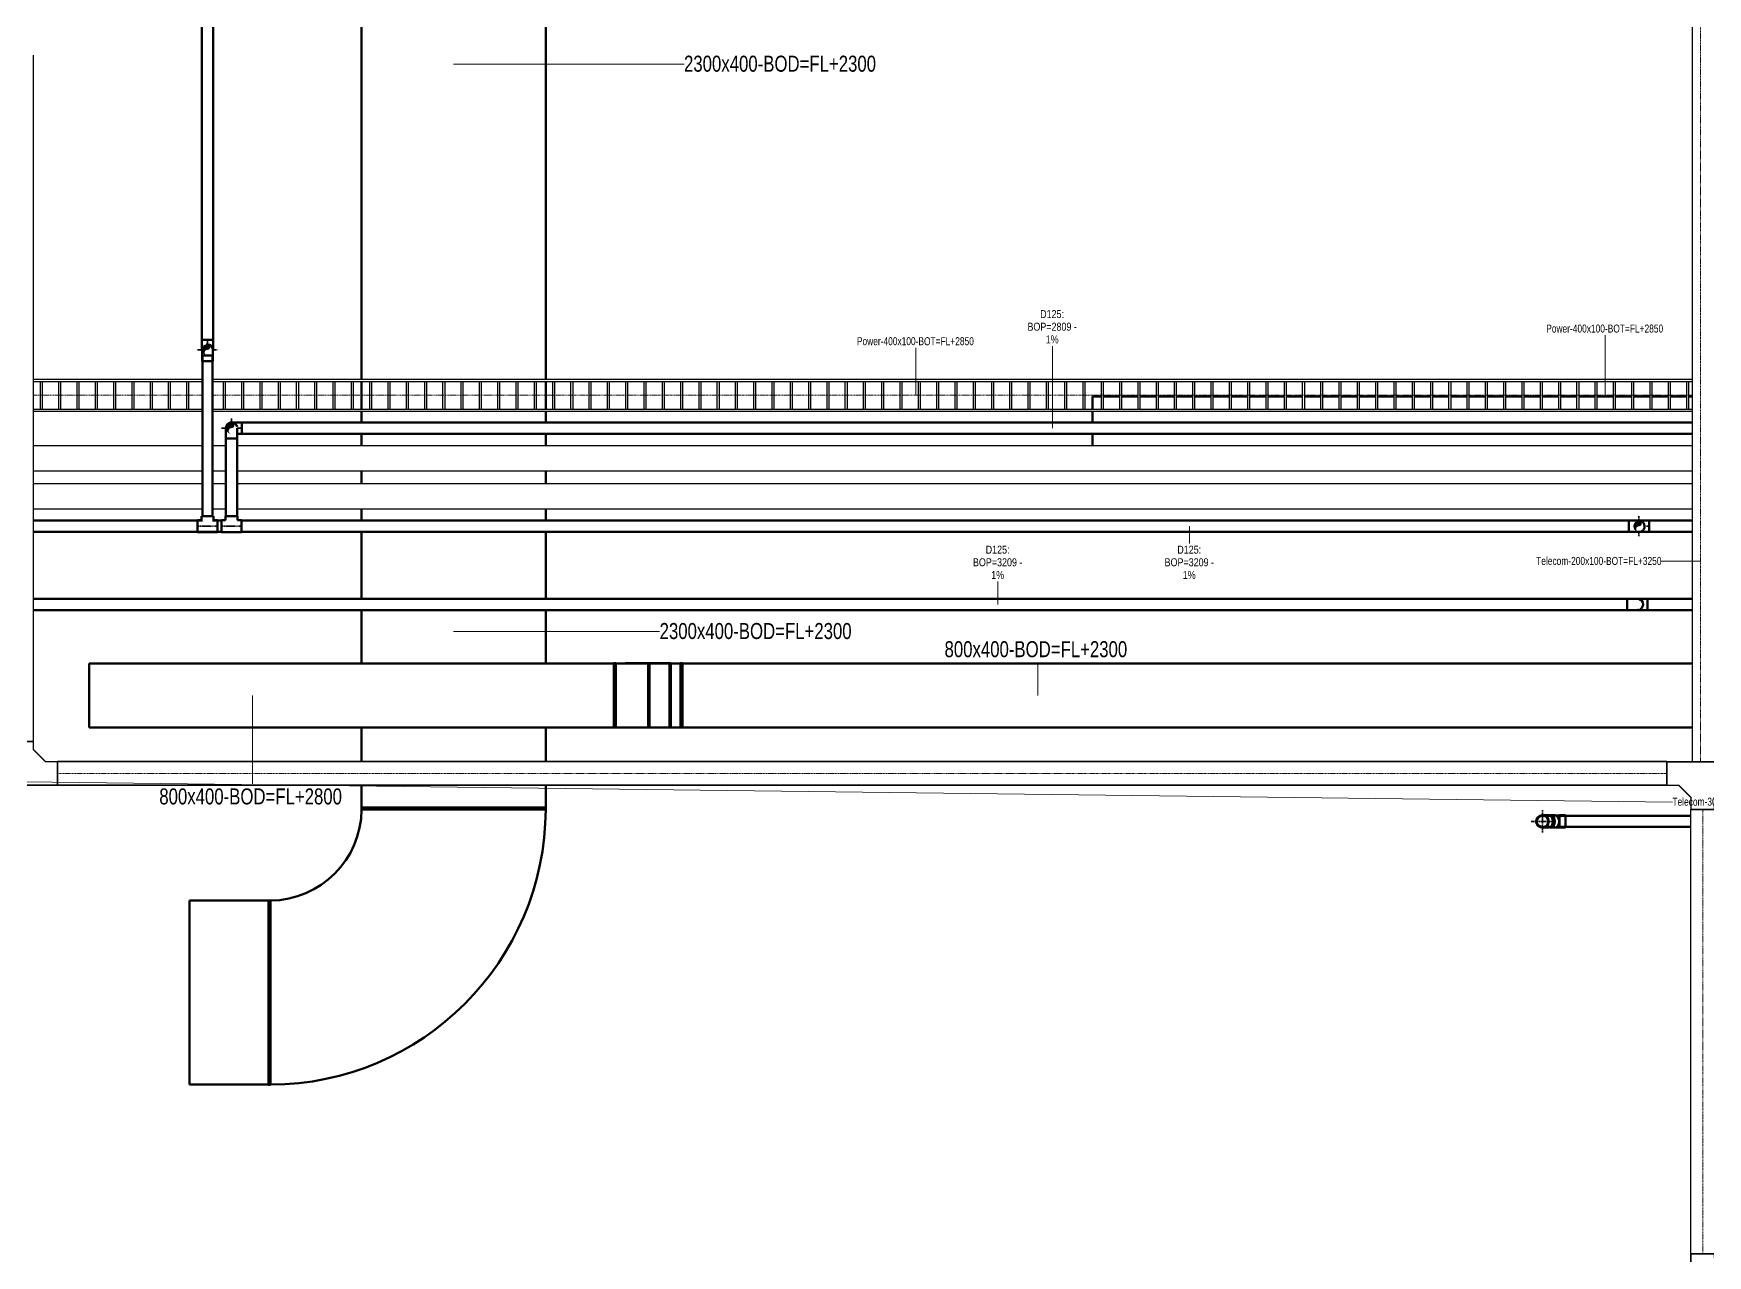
# Model space of a CAD drawing. Header units: millimetres. Extents: x -108050 to 96605, y 58136 to 140997.
# Drawn here: x -6161 to 14761, y 86689 to 101960 of the extents above; entities that cross this region are included whole.
import ezdxf

# ---------------------------------------------------------------- set-up
doc = ezdxf.new("R2010")
doc.units = ezdxf.units.MM
doc.linetypes.add('Center', pattern=[29.999999, 12, -6, 6, -6])
for name, color, linetype, lineweight in [('E-CABL-TRAY', 211, 'Continuous', 25), ('E-CABL-TRAY-CNTR', 211, 'Center', 18), ('E-CABL-TRAY-IDEN', 211, 'Continuous', 9), ('M-HVAC-DUCT', 70, 'Continuous', 50), ('M-HVAC-DUCT-IDEN', 70, 'Continuous', 9), ('P-PIPE', 3, 'Continuous', 50), ('P-PIPE-CNTR', 3, 'Center', 35), ('P-PIPE-IDEN', 2, 'Continuous', 9)]:
    doc.layers.add(name, color=color, linetype=linetype, lineweight=lineweight)
doc.styles.add('Arial', font='arial.ttf', dxfattribs={"width": 0.8, "height": 100})
doc.styles.add('Arial_1', font='arial.ttf', dxfattribs={"width": 0.75, "height": 200})
doc.styles.add('Arial_2', font='arial.ttf', dxfattribs={"width": 0.75, "height": 100})

# ---------------------------------------------------------------- blocks, each defined once
blk = doc.blocks.new('PG_Busway_ThanhThang - 1250A-2004915-HẦM')
at = {"layer": 'E-CABL-TRAY'}
for p, q in [((-6161, 96812), (-4049, 96812)), ((-3924, 96812), (-3757, 96812)), ((-3616, 96812), (14571, 96812)), ((-4049, 96489), (-6161, 96489)), ((-3757, 96489), (-3924, 96489)), ((14571, 96489), (-3615, 96489))]:
    blk.add_line(p, q, dxfattribs=at)
blk = doc.blocks.new('PG_Busway_ThanhThang - 1250A-2004328-HẦM')
at = {"layer": 'E-CABL-TRAY'}
for p, q in [((-6161, 96337), (-4049, 96337)), ((-3924, 96337), (-3757, 96337)), ((-3615, 96337), (14571, 96337)), ((-4049, 96014), (-6161, 96014)), ((-3756, 96014), (-3924, 96014)), ((14571, 96014), (-3615, 96014))]:
    blk.add_line(p, q, dxfattribs=at)
blk = doc.blocks.new('DSC_uPVC_Elbow_TienPhong - Standard-2073720-HẦM')
at = {"layer": 'P-PIPE'}
for p, q in [((12851, 92190), (12797, 92190)), ((12987, 92190), (12911, 92190)), ((12797, 92037), (12851, 92037)), ((12911, 92037), (12987, 92037))]:
    blk.add_line(p, q, dxfattribs=at)
at = {"layer": 'P-PIPE', "flags": 128}
for points in [[(12851, 92189), (12853, 92189), (12856, 92189), (12858, 92189), (12861, 92189), (12864, 92189), (12867, 92189), (12870, 92189), (12873, 92189), (12876, 92189), (12879, 92189), (12882, 92189), (12885, 92189), (12889, 92189), (12892, 92189), (12895, 92189), (12899, 92189), (12902, 92189), (12906, 92189), (12909, 92189), (12911, 92189)], [(12911, 92039), (12908, 92039), (12904, 92039), (12901, 92039), (12897, 92039), (12894, 92039), (12891, 92039), (12887, 92039), (12884, 92039), (12881, 92039), (12878, 92039), (12875, 92039), (12871, 92039), (12868, 92039), (12866, 92039), (12863, 92039), (12860, 92039), (12857, 92039), (12855, 92039), (12852, 92039), (12851, 92039)]]:
    blk.add_lwpolyline(points, dxfattribs=at)
at = {"layer": 'P-PIPE'}
for centre, major_axis, ratio, start_param, end_param in [((12797, 92114), (0, 76.7), 0.708871, 0, 0.196375), ((12797, 92114), (0, 76.7), 0.708871, 3.141593, 6.28318), ((12851, 92114), (0, 76.7), 0.708871, 3.141593, 6.28318), ((12911, 92114), (0, 76.7), 0.005, 6.283185, 6.451035), ((12911, 92114), (0, 76.7), 0.005, 3.141593, 6.283182), ((12911, 92114), (0, 75), 0.005, 6.086832, 6.283181), ((12987, 92114), (0, 76.7), 0.005, 3.141593, 6.283182), ((12797, 92114), (0, 76.7), 0.708871, 2.9274, 3.141587), ((12911, 92114), (0, 75), 0.005, 3.141588, 3.337938), ((12911, 92114), (0, 76.7), 0.005, 2.973746, 3.141588)]:
    blk.add_ellipse(centre, major_axis=major_axis, ratio=ratio, start_param=start_param, end_param=end_param, dxfattribs=at)
blk = doc.blocks.new('DSC_uPVC_Elbow_TienPhong - Standard-V150-HẦM')
at = {"layer": 'P-PIPE'}
for p, q in [((12775, 92191), (12721, 92191)), ((12721, 92037), (12775, 92037))]:
    blk.add_line(p, q, dxfattribs=at)
at = {"layer": 'P-PIPE', "flags": 128}
for points in [[(12697, 92189), (12697, 92189), (12697, 92189), (12698, 92189), (12698, 92189), (12699, 92189), (12700, 92189), (12701, 92189), (12702, 92189), (12703, 92189)], [(12710, 92189), (12711, 92189), (12713, 92189), (12716, 92189), (12718, 92189), (12720, 92189), (12721, 92189)], [(12703, 92039), (12701, 92039), (12700, 92039), (12699, 92039), (12699, 92039), (12698, 92039), (12697, 92039), (12697, 92039), (12697, 92039), (12697, 92039)], [(12721, 92039), (12719, 92039), (12717, 92039), (12715, 92039), (12713, 92039), (12711, 92039), (12709, 92039)]]:
    blk.add_lwpolyline(points, dxfattribs=at)
at = {"layer": 'P-PIPE'}
for radius, start, end in [(76.7, 90.0002, 270.0002), (70, 90.0002, 255.0002), (76.7, 135.0002, 150.0002), (76.7, 270.0002, 90.0002), (70, 75.0002, 90.0002), (76.7, 315.0002, 330.0002)]:
    blk.add_arc((12696, 92114), radius, start, end, dxfattribs=at)
for centre, major_axis, start_param, end_param in [((12721, 92114), (0, 76.7), 0, 0.177935), ((12721, 92114), (0, 76.7), 3.141593, 6.283175), ((12721, 92114), (0, 75), 4.712379, 6.283283), ((12721, 92114), (0, 75), 3.141474, 4.712379), ((12775, 92114), (0, 76.7), 3.141593, 6.283175), ((12721, 92114), (0, 76.7), 2.963679, 3.141582)]:
    blk.add_ellipse(centre, major_axis=major_axis, ratio=0.708871, start_param=start_param, end_param=end_param, dxfattribs=at)
blk = doc.blocks.new('E_Channel Horizontal Tee_std_ - Standard-V241-HẦM')
at = {"layer": 'E-CABL-TRAY'}
for p, q in [((-250, 150), (-100, 300)), ((-249, 147), (-97, 299)), ((-100, 400), (-97, 400)), ((-100, 300), (-100, 400)), ((-97, 400), (97, 400)), ((-97, 400), (-97, 299)), ((100, 400), (97, 400)), ((97, 400), (97, 299)), ((97, 299), (249, 147)), ((100, 300), (100, 400)), ((250, 150), (100, 300)), ((-400, 147), (-400, 150)), ((-400, 150), (-250, 150)), ((-400, 147), (-400, -147)), ((-400, 147), (-249, 147)), ((400, 147), (249, 147)), ((250, 150), (400, 150)), ((400, 150), (400, 147)), ((400, 147), (400, -147)), ((-400, -150), (-400, -147)), ((400, -147), (-400, -147)), ((400, -150), (-400, -150)), ((400, -147), (400, -150))]:
    blk.add_line(p, q, dxfattribs=at)
blk = doc.blocks.new('M_Elbow - Welded - Generic - Standard-V253-HẦM')
at = {"layer": 'P-PIPE'}
for p, q in [((13757, 94897), (13757, 94894)), ((13757, 94894), (13757, 94887)), ((13757, 94887), (13757, 94876)), ((13757, 94876), (13757, 94861)), ((13757, 94861), (13757, 94844)), ((13757, 94844), (13757, 94826)), ((13757, 94826), (13757, 94808)), ((13757, 94808), (13757, 94791)), ((13757, 94791), (13757, 94776)), ((13757, 94776), (13757, 94765)), ((13757, 94765), (13757, 94758)), ((13757, 94758), (13757, 94755))]:
    blk.add_line(p, q, dxfattribs=at)
at = {"layer": 'P-PIPE', "flags": 128}
for points in [[(13884, 94897), (13884, 94897), (13884, 94897), (13883, 94897), (13882, 94897), (13882, 94897), (13880, 94897), (13879, 94897), (13878, 94897), (13876, 94897), (13874, 94897), (13872, 94897), (13870, 94897), (13867, 94897), (13865, 94897), (13862, 94897), (13859, 94897), (13856, 94897), (13853, 94897), (13849, 94897), (13846, 94897), (13842, 94897), (13838, 94897), (13834, 94897), (13830, 94897), (13826, 94897), (13821, 94897), (13817, 94897), (13812, 94897), (13808, 94897), (13803, 94897), (13798, 94897), (13793, 94897), (13789, 94897), (13784, 94897), (13779, 94897), (13774, 94897), (13769, 94897), (13764, 94897), (13758, 94897), (13757, 94897)], [(13757, 94755), (13762, 94755), (13767, 94755), (13772, 94755), (13777, 94755), (13782, 94755), (13787, 94755), (13792, 94755), (13797, 94755), (13802, 94755), (13807, 94755), (13811, 94755), (13816, 94755), (13820, 94755), (13825, 94755), (13829, 94755), (13833, 94755), (13837, 94755), (13841, 94755), (13845, 94755), (13848, 94755), (13852, 94755), (13855, 94755), (13858, 94755), (13861, 94755), (13864, 94755), (13867, 94755), (13869, 94755), (13871, 94755), (13873, 94755), (13875, 94755), (13877, 94755), (13879, 94755), (13880, 94755), (13881, 94755), (13882, 94755), (13883, 94755), (13884, 94755), (13884, 94755), (13884, 94755), (13884, 94755)]]:
    blk.add_lwpolyline(points, dxfattribs=at)
at = {"layer": 'P-PIPE'}
for radius, start, end in [(70.7, 0, 75), (70.7, 300, 0), (70.6, 270, 285)]:
    blk.add_arc((13884, 94826), radius, start, end, dxfattribs=at)
blk = doc.blocks.new('M_Elbow - Welded - Generic - Standard-V254-HẦM')
at = {"layer": 'P-PIPE'}
for p, q in [((14011, 94894), (14011, 94897)), ((14011, 94887), (14011, 94894)), ((14011, 94876), (14011, 94887)), ((14011, 94861), (14011, 94876)), ((14011, 94844), (14011, 94861)), ((14011, 94826), (14011, 94844)), ((14011, 94808), (14011, 94826)), ((14011, 94791), (14011, 94808)), ((14011, 94776), (14011, 94791)), ((14011, 94765), (14011, 94776)), ((14011, 94758), (14011, 94765)), ((14011, 94755), (14011, 94758))]:
    blk.add_line(p, q, dxfattribs=at)
at = {"layer": 'P-PIPE', "flags": 128}
for points in [[(13878, 94896), (13880, 94897), (13883, 94897)], [(13884, 94897), (13884, 94897), (13885, 94897), (13886, 94897), (13887, 94897), (13888, 94897), (13889, 94897), (13891, 94897), (13892, 94897), (13894, 94897), (13896, 94897), (13898, 94897), (13901, 94897), (13903, 94897), (13906, 94897), (13909, 94897), (13912, 94897), (13916, 94897), (13919, 94897), (13923, 94897), (13926, 94897), (13930, 94897), (13934, 94897), (13938, 94897), (13942, 94897), (13947, 94897), (13951, 94897), (13956, 94897), (13960, 94897), (13965, 94897), (13970, 94897), (13975, 94897), (13980, 94897), (13984, 94897), (13989, 94897), (13994, 94897), (14000, 94897), (14005, 94897), (14010, 94897), (14011, 94897)], [(13881, 94755), (13878, 94756), (13877, 94756)], [(14011, 94755), (14006, 94755), (14001, 94755), (13996, 94755), (13991, 94755), (13986, 94755), (13981, 94755), (13976, 94755), (13971, 94755), (13966, 94755), (13962, 94755), (13957, 94755), (13952, 94755), (13948, 94755), (13944, 94755), (13939, 94755), (13935, 94755), (13931, 94755), (13927, 94755), (13924, 94755), (13920, 94755), (13916, 94755), (13913, 94755), (13910, 94755), (13907, 94755), (13904, 94755), (13902, 94755), (13899, 94755), (13897, 94755), (13895, 94755), (13893, 94755), (13891, 94755), (13889, 94755), (13888, 94755), (13887, 94755), (13886, 94755), (13885, 94755), (13885, 94755), (13884, 94755), (13884, 94755)]]:
    blk.add_lwpolyline(points, dxfattribs=at)
at = {"layer": 'P-PIPE'}
blk.add_arc((13884, 94826), 70.7, 270, 285, dxfattribs=at)
blk = doc.blocks.new('M_Elbow - Welded - Generic - Standard-V257-HẦM')
at = {"layer": 'P-PIPE'}
for p, q in [((13777, 95873), (13777, 95871)), ((13777, 95871), (13777, 95863)), ((13777, 95863), (13777, 95852)), ((13777, 95852), (13777, 95838)), ((13777, 95838), (13777, 95821)), ((13777, 95821), (13777, 95802)), ((13777, 95802), (13777, 95784)), ((13777, 95784), (13777, 95767)), ((13777, 95767), (13777, 95752)), ((13777, 95752), (13777, 95741)), ((13777, 95741), (13777, 95734)), ((13777, 95734), (13777, 95732))]:
    blk.add_line(p, q, dxfattribs=at)
at = {"layer": 'P-PIPE', "flags": 128}
for points in [[(13904, 95873), (13903, 95873), (13903, 95873), (13902, 95873), (13901, 95873), (13899, 95873), (13898, 95873), (13896, 95873), (13894, 95873), (13892, 95873), (13890, 95873), (13888, 95873), (13885, 95873), (13882, 95873), (13879, 95873), (13876, 95873), (13873, 95873), (13869, 95873), (13866, 95873), (13862, 95873), (13858, 95873), (13854, 95873), (13850, 95873), (13846, 95873), (13842, 95873), (13837, 95873), (13833, 95873), (13828, 95873), (13823, 95873), (13819, 95873), (13814, 95873), (13809, 95873), (13804, 95873), (13799, 95873), (13794, 95873), (13789, 95873), (13784, 95873), (13779, 95873), (13777, 95873)], [(13777, 95732), (13782, 95732), (13788, 95732), (13793, 95732), (13798, 95732), (13803, 95732), (13808, 95732), (13812, 95732), (13817, 95732), (13822, 95732), (13827, 95732), (13831, 95732), (13836, 95732), (13840, 95732), (13845, 95732), (13849, 95732), (13853, 95732), (13857, 95732), (13861, 95732), (13865, 95732), (13868, 95732), (13872, 95732), (13875, 95732), (13878, 95732), (13881, 95732), (13884, 95732), (13887, 95732), (13889, 95732), (13892, 95732), (13894, 95732), (13896, 95732), (13897, 95732), (13899, 95732), (13900, 95732), (13902, 95732), (13903, 95732), (13903, 95732), (13904, 95732), (13904, 95732), (13904, 95732), (13904, 95732)]]:
    blk.add_lwpolyline(points, dxfattribs=at)
at = {"layer": 'P-PIPE'}
for radius, start, end in [(70.6, 0, 75), (70.7, 270, 285), (70.7, 300.5019, 0)]:
    blk.add_arc((13904, 95802), radius, start, end, dxfattribs=at)
blk = doc.blocks.new('M_Elbow - Welded - Generic - Standard-V258-HẦM')
at = {"layer": 'P-PIPE'}
for p, q in [((14031, 95871), (14031, 95873)), ((14031, 95863), (14031, 95871)), ((14031, 95852), (14031, 95863)), ((14031, 95838), (14031, 95852)), ((14031, 95821), (14031, 95838)), ((14031, 95802), (14031, 95821)), ((14031, 95784), (14031, 95802)), ((14031, 95767), (14031, 95784)), ((14031, 95752), (14031, 95767)), ((14031, 95741), (14031, 95752)), ((14031, 95734), (14031, 95741)), ((14031, 95732), (14031, 95734))]:
    blk.add_line(p, q, dxfattribs=at)
at = {"layer": 'P-PIPE', "flags": 128}
for points in [[(13898, 95873), (13901, 95873), (13904, 95873)], [(13905, 95873), (13906, 95873), (13907, 95873), (13908, 95873), (13909, 95873), (13911, 95873), (13913, 95873), (13914, 95873), (13916, 95873), (13919, 95873), (13921, 95873), (13924, 95873), (13927, 95873), (13930, 95873), (13933, 95873), (13936, 95873), (13939, 95873), (13943, 95873), (13947, 95873), (13950, 95873), (13954, 95873), (13959, 95873), (13963, 95873), (13967, 95873), (13972, 95873), (13976, 95873), (13981, 95873), (13985, 95873), (13990, 95873), (13995, 95873), (14000, 95873), (14005, 95873), (14010, 95873), (14015, 95873), (14020, 95873), (14025, 95873), (14030, 95873), (14031, 95873)], [(13902, 95732), (13899, 95732), (13897, 95732)], [(14031, 95732), (14026, 95732), (14021, 95732), (14016, 95732), (14011, 95732), (14006, 95732), (14001, 95732), (13996, 95732), (13991, 95732), (13987, 95732), (13982, 95732), (13977, 95732), (13973, 95732), (13968, 95732), (13964, 95732), (13960, 95732), (13956, 95732), (13952, 95732), (13948, 95732), (13944, 95732), (13940, 95732), (13937, 95732), (13933, 95732), (13930, 95732), (13927, 95732), (13925, 95732), (13922, 95732), (13919, 95732), (13917, 95732), (13915, 95732), (13913, 95732), (13911, 95732), (13910, 95732), (13908, 95732), (13907, 95732), (13906, 95732), (13905, 95732), (13905, 95732), (13905, 95732), (13904, 95732)]]:
    blk.add_lwpolyline(points, dxfattribs=at)
blk = doc.blocks.new('01_REC Elbow_C Flanged_ - 1 W-2122769-HẦM')
at = {"layer": 'M-HVAC-DUCT'}
for p, q in [((-21035, 93285), (-21035, 94089)), ((-21035, 94089), (-21010, 94089)), ((-21010, 94089), (-21010, 93285)), ((-20890, 94087), (-21010, 94087)), ((-20891, 93285), (-20891, 94089)), ((-20891, 94089), (-20873, 94089)), ((-20625, 94089), (-20873, 94089)), ((-20873, 94089), (-20873, 93285)), ((-21035, 93285), (-21010, 93285)), ((-21010, 93287), (-20890, 93287)), ((-20873, 93285), (-20891, 93285)), ((-20873, 93285), (-20625, 93285))]:
    blk.add_line(p, q, dxfattribs=at)
blk = doc.blocks.new('01_REC Elbow_C Flanged_ - 1 W-V269-HẦM')
at = {"layer": 'M-HVAC-DUCT'}
for p, q in [((1092, 93286), (1092, 94090)), ((1117, 94090), (1092, 94090)), ((1117, 94090), (1117, 93286)), ((1519, 94088), (1117, 94088)), ((1521, 94090), (1235, 94090)), ((1235, 94090), (1235, 94088)), ((1521, 93286), (1521, 94090)), ((1539, 94090), (1521, 94090)), ((1539, 94090), (1539, 93286)), ((1117, 93286), (1092, 93286)), ((1519, 93288), (1117, 93288)), ((1235, 93288), (1235, 93286)), ((1235, 93286), (1521, 93286)), ((1521, 93286), (1539, 93286))]:
    blk.add_line(p, q, dxfattribs=at)
blk = doc.blocks.new('M_Elbow - Welded - Generic - Standard-V271-HẦM')
at = {"layer": 'P-PIPE'}
for p, q in [((-3559, 97097), (-3559, 97099)), ((-3559, 97090), (-3559, 97097)), ((-3559, 97078), (-3559, 97090)), ((-3559, 97064), (-3559, 97078)), ((-3559, 97047), (-3559, 97064)), ((-3559, 97028), (-3559, 97047)), ((-3559, 97010), (-3559, 97028)), ((-3559, 96993), (-3559, 97010)), ((-3559, 96978), (-3559, 96993)), ((-3559, 96967), (-3559, 96978)), ((-3559, 96960), (-3559, 96967)), ((-3559, 96958), (-3559, 96960))]:
    blk.add_line(p, q, dxfattribs=at)
at = {"layer": 'P-PIPE', "flags": 128}
for points in [[(-3757, 97028), (-3757, 97031), (-3756, 97034), (-3756, 97037), (-3756, 97040), (-3755, 97042), (-3755, 97045), (-3754, 97048), (-3753, 97051), (-3752, 97053), (-3751, 97056), (-3750, 97058), (-3749, 97061), (-3747, 97063), (-3746, 97066), (-3744, 97068), (-3743, 97071), (-3741, 97073), (-3739, 97075), (-3737, 97077), (-3735, 97079), (-3733, 97081), (-3731, 97083), (-3729, 97085), (-3727, 97086), (-3724, 97088), (-3722, 97089), (-3719, 97091), (-3717, 97092), (-3714, 97093), (-3712, 97094), (-3709, 97095), (-3706, 97096), (-3704, 97097), (-3701, 97097), (-3698, 97098), (-3695, 97098), (-3692, 97099), (-3690, 97099), (-3687, 97099)], [(-3685, 97099), (-3684, 97099), (-3683, 97099), (-3682, 97099), (-3681, 97099), (-3680, 97099), (-3678, 97099), (-3676, 97099), (-3674, 97099), (-3672, 97099), (-3669, 97099), (-3667, 97099), (-3664, 97099), (-3661, 97099), (-3658, 97099), (-3654, 97099), (-3651, 97099), (-3647, 97099), (-3644, 97099), (-3640, 97099), (-3636, 97099), (-3632, 97099), (-3628, 97099), (-3623, 97099), (-3619, 97099), (-3614, 97099), (-3610, 97099), (-3605, 97099), (-3600, 97099), (-3595, 97099), (-3591, 97099), (-3586, 97099), (-3581, 97099), (-3576, 97099), (-3571, 97099), (-3565, 97099), (-3560, 97099), (-3559, 97099)], [(-3559, 96958), (-3564, 96958), (-3569, 96958), (-3574, 96958), (-3579, 96958), (-3584, 96958), (-3589, 96958), (-3594, 96958), (-3599, 96958), (-3604, 96958), (-3608, 96958), (-3613, 96958), (-3615, 96958)]]:
    blk.add_lwpolyline(points, dxfattribs=at)
blk = doc.blocks.new('M_Elbow - Welded - Generic - Standard-V272-HẦM')
at = {"layer": 'P-PIPE'}
for p, q in [((-3757, 96901), (-3754, 96901)), ((-3754, 96901), (-3747, 96901)), ((-3747, 96901), (-3736, 96901)), ((-3736, 96901), (-3721, 96901)), ((-3721, 96901), (-3704, 96901)), ((-3704, 96901), (-3686, 96901)), ((-3686, 96901), (-3668, 96901)), ((-3668, 96901), (-3651, 96901)), ((-3651, 96901), (-3636, 96901)), ((-3636, 96901), (-3625, 96901)), ((-3625, 96901), (-3618, 96901)), ((-3618, 96901), (-3615, 96901))]:
    blk.add_line(p, q, dxfattribs=at)
at = {"layer": 'P-PIPE', "flags": 128}
for points in [[(-3757, 97028), (-3757, 97027), (-3757, 97027), (-3757, 97026), (-3757, 97025), (-3757, 97023), (-3757, 97022), (-3757, 97020), (-3757, 97018), (-3757, 97016), (-3757, 97014), (-3757, 97012), (-3757, 97009), (-3757, 97006), (-3757, 97003), (-3757, 97000), (-3757, 96997), (-3757, 96993), (-3757, 96990), (-3757, 96986), (-3757, 96982), (-3757, 96978), (-3757, 96974), (-3757, 96970), (-3757, 96966), (-3757, 96961), (-3757, 96957), (-3757, 96952), (-3757, 96947), (-3757, 96943), (-3757, 96938), (-3757, 96933), (-3757, 96928), (-3757, 96923), (-3757, 96918), (-3757, 96913), (-3757, 96908), (-3757, 96903), (-3757, 96901)], [(-3615, 96901), (-3615, 96906), (-3615, 96911), (-3615, 96917), (-3615, 96922), (-3615, 96927), (-3615, 96932), (-3615, 96936), (-3615, 96941), (-3615, 96946), (-3615, 96951), (-3615, 96955), (-3615, 96960), (-3615, 96964), (-3615, 96969), (-3615, 96973), (-3615, 96977), (-3615, 96981), (-3615, 96985), (-3615, 96989), (-3615, 96992), (-3615, 96996), (-3615, 96999), (-3615, 97002), (-3615, 97005), (-3615, 97008), (-3615, 97011), (-3615, 97013), (-3615, 97016), (-3615, 97018), (-3615, 97020), (-3615, 97021), (-3615, 97023), (-3615, 97024), (-3615, 97026), (-3615, 97026), (-3615, 97027), (-3615, 97028), (-3615, 97028), (-3615, 97028), (-3615, 97028)]]:
    blk.add_lwpolyline(points, dxfattribs=at)
at = {"layer": 'P-PIPE'}
blk.add_arc((-3686, 97028), 70.6, 15, 82.5, dxfattribs=at)
blk = doc.blocks.new('DSC_uPVC_Elbow_TienPhong - Standard-2125380-HẦM')
at = {"layer": 'P-PIPE'}
for p, q in [((-4055, 97936), (-4055, 97867)), ((-4055, 97936), (-3918, 97936)), ((-3918, 97867), (-3918, 97936)), ((-4055, 97867), (-3918, 97867))]:
    blk.add_line(p, q, dxfattribs=at)
at = {"layer": 'P-PIPE', "flags": 128}
for points in [[(-4053, 97985), (-4053, 97983), (-4053, 97981), (-4053, 97979), (-4053, 97976), (-4053, 97974), (-4053, 97972), (-4053, 97969), (-4053, 97967), (-4053, 97964), (-4053, 97961), (-4053, 97959), (-4053, 97956), (-4053, 97953), (-4053, 97951), (-4053, 97948), (-4053, 97945), (-4053, 97942), (-4053, 97939), (-4053, 97937), (-4053, 97936)], [(-3919, 97936), (-3919, 97939), (-3919, 97941), (-3919, 97944), (-3919, 97947), (-3919, 97950), (-3919, 97953), (-3919, 97955), (-3919, 97958), (-3919, 97961), (-3919, 97963), (-3919, 97966), (-3919, 97969), (-3919, 97971), (-3919, 97973), (-3919, 97976), (-3919, 97978), (-3919, 97980), (-3919, 97983), (-3919, 97985), (-3919, 97987), (-3919, 97989), (-3919, 97990), (-3919, 97992), (-3919, 97994), (-3919, 97996), (-3919, 97997), (-3919, 97998), (-3919, 98000), (-3919, 98001), (-3919, 98002), (-3919, 98003), (-3919, 98004), (-3919, 98005), (-3919, 98005), (-3919, 98006), (-3919, 98006), (-3919, 98006), (-3919, 98007), (-3919, 98007), (-3919, 98007)]]:
    blk.add_lwpolyline(points, dxfattribs=at)
at = {"layer": 'P-PIPE'}
for radius, start, end in [(68.5, 0, 75), (67, 356.9256, 71.3941), (68.5, 348.0933, 0)]:
    blk.add_arc((-3986, 98007), radius, start, end, dxfattribs=at)
blk = doc.blocks.new('M_Elbow - Welded - Generic - Standard-V275-HẦM')
at = {"layer": 'P-PIPE'}
for p, q in [((-4054, 98134), (-4057, 98134)), ((-4047, 98134), (-4054, 98134)), ((-4036, 98134), (-4047, 98134)), ((-4022, 98134), (-4036, 98134)), ((-4005, 98134), (-4022, 98134)), ((-3986, 98134), (-4005, 98134)), ((-3968, 98134), (-3986, 98134)), ((-3951, 98134), (-3968, 98134)), ((-3936, 98134), (-3951, 98134)), ((-3925, 98134), (-3936, 98134)), ((-3918, 98134), (-3925, 98134)), ((-3916, 98134), (-3918, 98134))]:
    blk.add_line(p, q, dxfattribs=at)
at = {"layer": 'P-PIPE', "flags": 128}
for points in [[(-4057, 98007), (-4057, 98008), (-4057, 98008), (-4057, 98009), (-4057, 98010), (-4057, 98012), (-4057, 98013), (-4057, 98015), (-4057, 98017), (-4057, 98019), (-4057, 98021), (-4057, 98024), (-4057, 98026), (-4057, 98029), (-4057, 98032), (-4057, 98035), (-4057, 98038), (-4057, 98042), (-4057, 98045), (-4057, 98049), (-4057, 98053), (-4057, 98057), (-4057, 98061), (-4057, 98065), (-4057, 98069), (-4057, 98074), (-4057, 98078), (-4057, 98083), (-4057, 98088), (-4057, 98093), (-4057, 98097), (-4057, 98102), (-4057, 98107), (-4057, 98112), (-4057, 98117), (-4057, 98122), (-4057, 98127), (-4057, 98132), (-4057, 98134)], [(-3916, 98134), (-3916, 98129), (-3916, 98124), (-3916, 98119), (-3916, 98114), (-3916, 98109), (-3916, 98104), (-3916, 98099), (-3916, 98094), (-3916, 98089), (-3916, 98084), (-3916, 98080), (-3916, 98075), (-3916, 98071), (-3916, 98066), (-3916, 98062), (-3916, 98058), (-3916, 98054), (-3916, 98050), (-3916, 98046), (-3916, 98043), (-3916, 98039), (-3916, 98036), (-3916, 98033), (-3916, 98030), (-3916, 98027), (-3916, 98024), (-3916, 98022), (-3916, 98019), (-3916, 98017), (-3916, 98015), (-3916, 98014), (-3916, 98012), (-3916, 98011), (-3916, 98010), (-3916, 98009), (-3916, 98008), (-3916, 98007)], [(-4053, 97984), (-4054, 97987), (-4055, 97989), (-4055, 97992), (-4056, 97995), (-4056, 97998), (-4057, 98000), (-4057, 98003), (-4057, 98006)], [(-3916, 98007), (-3916, 98004), (-3916, 98001), (-3916, 97998), (-3916, 97996), (-3917, 97993), (-3918, 97990), (-3918, 97987), (-3919, 97985)]]:
    blk.add_lwpolyline(points, dxfattribs=at)
blk = doc.blocks.new('E_Channel Horizontal Tee_std_ - Standard-V239-HẦM')
at = {"layer": 'E-CABL-TRAY'}
for p, q in [((-150, 450), (-147, 450)), ((-150, 300), (-150, 450)), ((-147, 450), (147, 450)), ((-147, 450), (-147, 299)), ((150, 450), (147, 450)), ((147, 450), (147, 299)), ((150, 300), (150, 450)), ((-300, 150), (-150, 300)), ((-299, 147), (-147, 299)), ((147, 299), (299, 147)), ((300, 150), (150, 300)), ((-450, 147), (-450, 150)), ((-450, 150), (-300, 150)), ((-450, 147), (-450, -147)), ((-450, 147), (-299, 147)), ((450, 147), (299, 147)), ((300, 150), (450, 150)), ((450, 150), (450, 147)), ((450, 147), (450, -147)), ((-450, -150), (-450, -147)), ((450, -147), (-450, -147)), ((450, -150), (-450, -150)), ((450, -147), (450, -150))]:
    blk.add_line(p, q, dxfattribs=at)
blk = doc.blocks.new('E_Channel Vertical Outside Bend_std_ - Standard-V284-HẦM')
at = {"layer": 'E-CABL-TRAY'}
for p, q in [((14552, 86708), (14554, 86708)), ((14552, 86658), (14552, 86708)), ((14552, 86658), (14552, 86408)), ((14554, 86708), (14849, 86708)), ((14554, 86708), (14554, 86658)), ((14554, 86408), (14554, 86658)), ((14849, 86708), (14852, 86708)), ((14849, 86658), (14849, 86708)), ((14849, 86658), (14849, 86408)), ((14852, 86708), (14852, 86658)), ((14852, 86408), (14852, 86658)), ((14554, 86505), (14849, 86505)), ((14552, 86408), (14554, 86408)), ((14849, 86408), (14852, 86408))]:
    blk.add_line(p, q, dxfattribs=at)
blk = doc.blocks.new('01_REC Elbow_C Flanged_ - 1 W-2136059-HẦM')
at = {"layer": 'M-HVAC-DUCT'}
for p, q in [((-1152, 2312.5), (1152, 2312.5)), ((-1152, 2312.5), (-1152, 2287.5)), ((1152, 2287.5), (1152, 2312.5)), ((1152, 2287.5), (-1152, 2287.5)), ((-2312.5, -1152), (-2312.5, 1152)), ((-2312.5, 1152), (-2287.5, 1152)), ((-2287.5, 1152), (-2287.5, -1152)), ((-2287.5, -1152), (-2312.5, -1152))]:
    blk.add_line(p, q, dxfattribs=at)
for radius, start, end in [(1150, 270.62392, 359.37608), (3450, 270.20772, 359.79228)]:
    blk.add_arc((-2300, 2300), radius, start, end, dxfattribs=at)

msp = doc.modelspace()

# ---------------------------------------------------------------- hatches: boundary and pattern name
at = {"layer": 'P-PIPE'}
for points in [[(-3995, 97937), (-4005, 97941), (-4011, 97946), (-4018, 97957), (-4020, 97962), (-4022, 97971), (-4020, 97981), (-4017, 97989), (-4011, 97996), (-4004, 98002), (-3995, 98006), (-3977, 98008), (-3969, 98011), (-3961, 98017), (-3956, 98024), (-3952, 98033), (-3951, 98046), (-3952, 98051), (-3956, 98060), (-3961, 98067), (-3969, 98073), (-3977, 98076), (-3986, 98077), (-4005, 98075), (-4022, 98068), (-4036, 98057), (-4047, 98042), (-4054, 98025), (-4057, 98007), (-4053, 97986), (-4047, 97971), (-4036, 97957), (-4022, 97946), (-4004, 97938)], [(-3695, 96959), (-3704, 96963), (-3711, 96968), (-3718, 96978), (-3720, 96984), (-3721, 96993), (-3720, 97002), (-3715, 97013), (-3711, 97018), (-3704, 97024), (-3695, 97027), (-3677, 97030), (-3668, 97033), (-3661, 97039), (-3655, 97046), (-3652, 97055), (-3651, 97064), (-3652, 97073), (-3655, 97081), (-3661, 97089), (-3668, 97094), (-3677, 97098), (-3686, 97099), (-3704, 97097), (-3721, 97090), (-3736, 97078), (-3747, 97064), (-3754, 97047), (-3757, 97028), (-3754, 97010), (-3747, 96993), (-3736, 96978), (-3721, 96967), (-3704, 96960)], [(13895, 95733), (13886, 95737), (13879, 95742), (13873, 95752), (13870, 95758), (13869, 95767), (13870, 95776), (13874, 95785), (13879, 95792), (13887, 95798), (13895, 95801), (13914, 95803), (13922, 95807), (13929, 95813), (13935, 95820), (13939, 95830), (13940, 95838), (13938, 95847), (13935, 95855), (13929, 95863), (13922, 95868), (13914, 95872), (13904, 95873), (13886, 95871), (13869, 95863), (13854, 95852), (13843, 95838), (13836, 95821), (13834, 95802), (13836, 95784), (13843, 95767), (13854, 95752), (13869, 95741), (13887, 95734)]]:
    msp.add_hatch(color=256, dxfattribs=at).paths.add_polyline_path(points)

# ---------------------------------------------------------------- linework, layer by layer
at = {"layer": 'E-CABL-TRAY'}
for p, q in [((14571, 92863), (14571, 113688)), ((14573, 92863), (14573, 113688)), ((-6161, 93113), (-6161, 101691)), ((-6161, 97639), (-4049, 97639)), ((-6161, 97613), (-4049, 97613)), ((-6073, 97264), (-6073, 97613)), ((-6048, 97264), (-6048, 97613)), ((-5844, 97264), (-5844, 97613)), ((-5819, 97264), (-5819, 97613)), ((-5616, 97264), (-5616, 97613)), ((-5590, 97264), (-5590, 97613)), ((-5387, 97264), (-5387, 97613)), ((-5362, 97264), (-5362, 97613)), ((-5159, 97264), (-5159, 97613)), ((-5133, 97264), (-5133, 97613)), ((-4930, 97264), (-4930, 97613)), ((-4905, 97264), (-4905, 97613)), ((-4701, 97264), (-4701, 97613)), ((-4676, 97264), (-4676, 97613)), ((-4473, 97264), (-4473, 97613)), ((-4447, 97264), (-4447, 97613)), ((-4244, 97264), (-4244, 97613)), ((-4219, 97264), (-4219, 97613)), ((-3924, 97639), (14571, 97639)), ((-3924, 97613), (14571, 97613)), ((-3787, 97264), (-3787, 97613)), ((-3762, 97264), (-3762, 97613)), ((-3558, 97264), (-3558, 97613)), ((-3533, 97264), (-3533, 97613)), ((-3330, 97264), (-3330, 97613)), ((-3304, 97264), (-3304, 97613)), ((-3101, 97264), (-3101, 97613)), ((-3076, 97264), (-3076, 97613)), ((-2873, 97264), (-2873, 97613)), ((-2847, 97264), (-2847, 97613)), ((-2644, 97264), (-2644, 97613)), ((-2619, 97264), (-2619, 97613)), ((-2415, 97264), (-2415, 97613)), ((-2390, 97264), (-2390, 97613)), ((-2187, 97264), (-2187, 97613)), ((-2161, 97264), (-2161, 97613)), ((-1958, 97264), (-1958, 97613)), ((-1933, 97264), (-1933, 97613)), ((-1730, 97264), (-1730, 97613)), ((-1704, 97264), (-1704, 97613)), ((-1501, 97264), (-1501, 97613)), ((-1476, 97264), (-1476, 97613)), ((-1272, 97264), (-1272, 97613)), ((-1247, 97264), (-1247, 97613)), ((-1044, 97264), (-1044, 97613)), ((-1018, 97264), (-1018, 97613)), ((-815, 97264), (-815, 97613)), ((-790, 97264), (-790, 97613)), ((-587, 97264), (-587, 97613)), ((-561, 97264), (-561, 97613)), ((-358, 97264), (-358, 97613)), ((-333, 97264), (-333, 97613)), ((-129, 97264), (-129, 97613)), ((-104, 97264), (-104, 97613)), ((99, 97264), (99, 97613)), ((125, 97264), (125, 97613)), ((328, 97264), (328, 97613)), ((353, 97264), (353, 97613)), ((556, 97264), (556, 97613)), ((582, 97264), (582, 97613)), ((785, 97264), (785, 97613)), ((810, 97264), (810, 97613)), ((1014, 97264), (1014, 97613)), ((1039, 97264), (1039, 97613)), ((1242, 97264), (1242, 97613)), ((1268, 97264), (1268, 97613)), ((1471, 97264), (1471, 97613)), ((1496, 97264), (1496, 97613)), ((1699, 97264), (1699, 97613)), ((1725, 97264), (1725, 97613)), ((1928, 97264), (1928, 97613)), ((1953, 97264), (1953, 97613)), ((2157, 97264), (2157, 97613)), ((2182, 97264), (2182, 97613)), ((2385, 97264), (2385, 97613)), ((2411, 97264), (2411, 97613)), ((2614, 97264), (2614, 97613)), ((2639, 97264), (2639, 97613)), ((2842, 97264), (2842, 97613)), ((2868, 97264), (2868, 97613)), ((3071, 97264), (3071, 97613)), ((3096, 97264), (3096, 97613)), ((3300, 97264), (3300, 97613)), ((3325, 97264), (3325, 97613)), ((3528, 97264), (3528, 97613)), ((3554, 97264), (3554, 97613)), ((3757, 97264), (3757, 97613)), ((3782, 97264), (3782, 97613)), ((3985, 97264), (3985, 97613)), ((4011, 97264), (4011, 97613)), ((4214, 97264), (4214, 97613)), ((4239, 97264), (4239, 97613)), ((4443, 97264), (4443, 97613)), ((4468, 97264), (4468, 97613)), ((4671, 97264), (4671, 97613)), ((4697, 97264), (4697, 97613)), ((4900, 97264), (4900, 97613)), ((4925, 97264), (4925, 97613)), ((5128, 97264), (5128, 97613)), ((5154, 97264), (5154, 97613)), ((5357, 97264), (5357, 97613)), ((5382, 97264), (5382, 97613)), ((5586, 97264), (5586, 97613)), ((5611, 97264), (5611, 97613)), ((5814, 97264), (5814, 97613)), ((5840, 97264), (5840, 97613)), ((6043, 97264), (6043, 97613)), ((6068, 97264), (6068, 97613)), ((6271, 97264), (6271, 97613)), ((6297, 97264), (6297, 97613)), ((6500, 97264), (6500, 97613)), ((6525, 97264), (6525, 97613)), ((6729, 97264), (6729, 97613)), ((6754, 97264), (6754, 97613)), ((6957, 97264), (6957, 97613)), ((6983, 97264), (6983, 97613)), ((7186, 97264), (7186, 97613)), ((7211, 97264), (7211, 97613)), ((7414, 97264), (7414, 97613)), ((7440, 97264), (7440, 97613)), ((7643, 97264), (7643, 97613)), ((7668, 97264), (7668, 97613)), ((7872, 97264), (7872, 97613)), ((7897, 97264), (7897, 97613)), ((8100, 97264), (8100, 97613)), ((8126, 97264), (8126, 97613)), ((8329, 97264), (8329, 97613)), ((8354, 97264), (8354, 97613)), ((8557, 97264), (8557, 97613)), ((8583, 97264), (8583, 97613)), ((8786, 97264), (8786, 97613)), ((8811, 97264), (8811, 97613)), ((9015, 97264), (9015, 97613)), ((9040, 97264), (9040, 97613)), ((9243, 97264), (9243, 97613)), ((9269, 97264), (9269, 97613)), ((9472, 97264), (9472, 97613)), ((9497, 97264), (9497, 97613)), ((9700, 97264), (9700, 97613)), ((9726, 97264), (9726, 97613)), ((9929, 97264), (9929, 97613)), ((9954, 97264), (9954, 97613)), ((10158, 97264), (10158, 97613)), ((10183, 97264), (10183, 97613)), ((10386, 97264), (10386, 97613)), ((10412, 97264), (10412, 97613)), ((10615, 97264), (10615, 97613)), ((10640, 97264), (10640, 97613)), ((10843, 97264), (10843, 97613)), ((10869, 97264), (10869, 97613)), ((11072, 97264), (11072, 97613)), ((11097, 97264), (11097, 97613)), ((11301, 97264), (11301, 97613)), ((11326, 97264), (11326, 97613)), ((11529, 97264), (11529, 97613)), ((11555, 97264), (11555, 97613)), ((11758, 97264), (11758, 97613)), ((11783, 97264), (11783, 97613)), ((11986, 97264), (11986, 97613)), ((12012, 97264), (12012, 97613)), ((12215, 97264), (12215, 97613)), ((12240, 97264), (12240, 97613)), ((12444, 97264), (12444, 97613)), ((12469, 97264), (12469, 97613)), ((12672, 97264), (12672, 97613)), ((12698, 97264), (12698, 97613)), ((12901, 97264), (12901, 97613)), ((12926, 97264), (12926, 97613)), ((13129, 97264), (13129, 97613)), ((13155, 97264), (13155, 97613)), ((13358, 97264), (13358, 97613)), ((13383, 97264), (13383, 97613)), ((13587, 97264), (13587, 97613)), ((13612, 97264), (13612, 97613)), ((13815, 97264), (13815, 97613)), ((13841, 97264), (13841, 97613)), ((14044, 97264), (14044, 97613)), ((14069, 97264), (14069, 97613)), ((14272, 97264), (14272, 97613)), ((14298, 97264), (14298, 97613)), ((14501, 97264), (14501, 97613)), ((14526, 97264), (14526, 97613)), ((-6161, 97264), (-4049, 97264)), ((-6161, 97239), (-4049, 97239)), ((-3924, 97264), (14571, 97264)), ((-3924, 97239), (14571, 97239)), ((-6161, 93113), (-6361, 93113)), ((-5861, 92563), (-5861, 92863)), ((14252, 92863), (-5861, 92863)), ((14252, 92860), (-5861, 92860)), ((14252, 92863), (14252, 92563)), ((14573, 92863), (14571, 92863)), ((14252, 92565), (-5861, 92565)), ((14252, 92563), (-5861, 92563)), ((14552, 92263), (14852, 92263)), ((14552, 86708), (14552, 92263)), ((14554, 86708), (14554, 92263)), ((14852, 86708), (14552, 86708))]:
    msp.add_line(p, q, dxfattribs=at)
at = {"layer": 'E-CABL-TRAY-CNTR'}
for p, q in [((14671, 92863), (14671, 113688)), ((-6161, 97439), (-4049, 97439)), ((-3924, 97439), (14571, 97439)), ((14252, 92713), (-5861, 92713)), ((14702, 86708), (14702, 92263))]:
    msp.add_line(p, q, dxfattribs=at)
at = {"layer": 'E-CABL-TRAY-IDEN'}
for p, q in [((13480, 97439), (13480, 98190)), ((4865, 97439), (4865, 98032)), ((14671, 95365), (14182, 95365)), ((-14612, 92713), (14322, 92356))]:
    msp.add_line(p, q, dxfattribs=at)
at = {"layer": 'M-HVAC-DUCT'}
for p, q in [((-2060, 106378), (-2060, 97639)), ((240, 106378), (240, 97639)), ((-2060, 97613), (-2060, 97264)), ((240, 97613), (240, 97264)), ((7075, 97264), (7075, 97422)), ((7075, 97422), (7186, 97422)), ((7211, 97422), (7414, 97422)), ((7440, 97422), (7643, 97422)), ((7668, 97422), (7872, 97422)), ((7897, 97422), (8100, 97422)), ((8126, 97422), (8329, 97422)), ((8354, 97422), (8557, 97422)), ((8583, 97422), (8786, 97422)), ((8811, 97422), (9015, 97422)), ((9040, 97422), (9243, 97422)), ((9269, 97422), (9472, 97422)), ((9497, 97422), (9700, 97422)), ((9726, 97422), (9929, 97422)), ((9954, 97422), (10158, 97422)), ((10183, 97422), (10386, 97422)), ((10412, 97422), (10615, 97422)), ((10640, 97422), (10843, 97422)), ((10869, 97422), (11072, 97422)), ((11097, 97422), (11301, 97422)), ((11326, 97422), (11529, 97422)), ((11555, 97422), (11758, 97422)), ((11783, 97422), (11986, 97422)), ((12012, 97422), (12215, 97422)), ((12240, 97422), (12444, 97422)), ((12469, 97422), (12672, 97422)), ((12698, 97422), (12901, 97422)), ((12926, 97422), (13129, 97422)), ((13155, 97422), (13358, 97422)), ((13383, 97422), (13587, 97422)), ((13612, 97422), (13815, 97422)), ((13841, 97422), (14044, 97422)), ((14069, 97422), (14272, 97422)), ((14298, 97422), (14501, 97422)), ((14526, 97422), (14571, 97422)), ((-2060, 97239), (-2060, 97099)), ((240, 97239), (240, 97099)), ((7075, 97099), (7075, 97239)), ((-2060, 96958), (-2060, 96812)), ((240, 96958), (240, 96812)), ((7075, 96812), (7075, 96958)), ((-2060, 96489), (-2060, 96337)), ((240, 96489), (240, 96337)), ((-2060, 96014), (-2060, 95873)), ((240, 96014), (240, 95873)), ((-2060, 95732), (-2060, 94897)), ((240, 95732), (240, 94897)), ((-2060, 94755), (-2060, 94088)), ((240, 94755), (240, 94088)), ((-5466, 93288), (-5466, 94088)), ((-5466, 94088), (1092, 94088)), ((1539, 94088), (1785, 94088)), ((1948, 94088), (14571, 94088)), ((-5466, 93288), (1092, 93288)), ((-2060, 93288), (-2060, 92863)), ((240, 93288), (240, 92863)), ((1539, 93288), (1785, 93288)), ((1948, 93288), (14571, 93288)), ((-2060, 92563), (-2060, 92286)), ((240, 92563), (240, 92286)), ((-4210, 88824), (-4210, 91124)), ((-4210, 91124), (-3222, 91124)), ((-4210, 88824), (-3222, 88824))]:
    msp.add_line(p, q, dxfattribs=at)
at = {"layer": 'M-HVAC-DUCT-IDEN'}
for p, q in [((-910, 101579), (1969, 101579)), ((-910, 94489), (1664, 94489)), ((6391, 93688), (6391, 94100)), ((-3423, 93688), (-3423, 92584))]:
    msp.add_line(p, q, dxfattribs=at)
at = {"layer": 'P-PIPE'}
for p, q in [((-4057, 108301), (-4057, 98134)), ((-3916, 98134), (-3916, 108301)), ((-4057, 98134), (-4005, 98134)), ((-4005, 98134), (-3968, 98134)), ((-3968, 98134), (-3916, 98134)), ((-4049, 97936), (-4049, 95927)), ((-3924, 95927), (-3924, 97936)), ((14571, 97099), (-3559, 97099)), ((-3559, 97099), (-3559, 96958)), ((-3757, 96901), (-3757, 95927)), ((-3615, 96901), (-3757, 96901)), ((-3615, 95927), (-3615, 96901)), ((-3559, 96958), (14571, 96958)), ((-4047, 95873), (-6161, 95873)), ((-4106, 95877), (-4111, 95877)), ((-4111, 95877), (-4111, 95728)), ((-4106, 95877), (-4111, 95877)), ((-4111, 95877), (-4111, 95728)), ((-4061, 95877), (-4106, 95877)), ((-4061, 95877), (-4106, 95877)), ((-4061, 95927), (-4061, 95922)), ((-3912, 95927), (-4061, 95927)), ((-4061, 95927), (-4061, 95922)), ((-3912, 95927), (-4061, 95927)), ((-4061, 95922), (-4061, 95877)), ((-4061, 95922), (-4061, 95877)), ((-3810, 95873), (-3925, 95873)), ((-3912, 95922), (-3912, 95927)), ((-3912, 95922), (-3912, 95927)), ((-3912, 95877), (-3912, 95922)), ((-3912, 95877), (-3912, 95922)), ((-3867, 95877), (-3912, 95877)), ((-3867, 95877), (-3912, 95877)), ((-3862, 95877), (-3867, 95877)), ((-3862, 95877), (-3867, 95877)), ((-3862, 95728), (-3862, 95877)), ((-3862, 95728), (-3862, 95877)), ((-3805, 95877), (-3810, 95877)), ((-3810, 95877), (-3810, 95728)), ((-3805, 95877), (-3810, 95877)), ((-3810, 95877), (-3810, 95728)), ((-3760, 95877), (-3805, 95877)), ((-3760, 95877), (-3805, 95877)), ((-3760, 95927), (-3760, 95922)), ((-3611, 95927), (-3760, 95927)), ((-3760, 95927), (-3760, 95922)), ((-3611, 95927), (-3760, 95927)), ((-3760, 95922), (-3760, 95877)), ((-3760, 95922), (-3760, 95877)), ((-3611, 95922), (-3611, 95927)), ((-3611, 95922), (-3611, 95927)), ((-3611, 95877), (-3611, 95922)), ((-3611, 95877), (-3611, 95922)), ((-3566, 95877), (-3611, 95877)), ((-3566, 95877), (-3611, 95877)), ((-3561, 95877), (-3566, 95877)), ((-3561, 95877), (-3566, 95877)), ((-3561, 95728), (-3561, 95877)), ((-3561, 95728), (-3561, 95877)), ((13777, 95873), (-3561, 95873)), ((13777, 95732), (13777, 95873)), ((14571, 95873), (14031, 95873)), ((14031, 95873), (14031, 95821)), ((-6161, 95732), (-3810, 95732)), ((-4111, 95728), (-4106, 95728)), ((-4111, 95728), (-4106, 95728)), ((-4106, 95728), (-3867, 95728)), ((-4106, 95728), (-3867, 95728)), ((-3867, 95728), (-3862, 95728)), ((-3867, 95728), (-3862, 95728)), ((-3810, 95728), (-3805, 95728)), ((-3810, 95728), (-3805, 95728)), ((-3805, 95728), (-3566, 95728)), ((-3805, 95728), (-3566, 95728)), ((-3566, 95728), (-3561, 95728)), ((-3566, 95728), (-3561, 95728)), ((-3561, 95732), (13777, 95732)), ((14031, 95821), (14031, 95784)), ((14031, 95784), (14031, 95732)), ((14031, 95732), (14571, 95732)), ((13757, 94897), (-6161, 94897)), ((13757, 94755), (13757, 94897)), ((14571, 94897), (14011, 94897)), ((14011, 94897), (14011, 94844)), ((14011, 94844), (14011, 94808)), ((14011, 94808), (14011, 94755)), ((-6161, 94755), (13757, 94755)), ((14011, 94755), (14571, 94755)), ((12851, 92184), (12727, 92184)), ((14552, 92184), (12911, 92184)), ((12726, 92044), (12851, 92044)), ((12911, 92044), (14552, 92044))]:
    msp.add_line(p, q, dxfattribs=at)
at = {"layer": 'P-PIPE', "lineweight": 35}
for centre, radius, start, end in [((-3986, 98007), 70.7, 152.8285, 156.6941), ((-3986, 98007), 70.7, 126.2008, 130.583), ((-3986, 98007), 70.7, 101.0036, 102.8571), ((-3986, 98007), 70.7, 360, 81.402), ((-3986, 98007), 70.7, 345.5233, 0), ((-3686, 97028), 70.7, 126.2008, 130.583), ((-3686, 97028), 70.7, 101.0036, 102.8571), ((-3686, 97028), 70.7, 77.1429, 78.997), ((-3686, 97028), 70.7, 49.4167, 53.7996), ((-3686, 97028), 70.7, 152.8997, 156.3267), ((-3686, 97028), 70.7, 23.3055, 28.0637), ((13904, 95802), 70.7, 77.1429, 78.9166), ((13904, 95802), 70.7, 49.4167, 53.7996), ((13904, 95802), 70.7, 23.6215, 27.1718), ((13904, 95802), 70.7, 280.6043, 282.8571), ((13904, 95802), 70.7, 306.2004, 310.5833), ((13904, 95802), 70.7, 332.8282, 336.6945), ((12697, 92114), 70, 0, 180), ((12697, 92114), 70, 180, 0)]:
    msp.add_arc(centre, radius, start, end, dxfattribs=at)
at = {"layer": 'P-PIPE-CNTR'}
for p, q in [((-3986, 98077), (-3986, 98132)), ((-4111, 98007), (-4057, 98007)), ((-3919, 98007), (-3861, 98007)), ((-3686, 97099), (-3686, 97153)), ((-3811, 97028), (-3757, 97028)), ((-3616, 97028), (-3561, 97028)), ((13904, 95873), (13904, 95927)), ((-3986, 95802), (-4111, 95802)), ((-3986, 95802), (-3862, 95802)), ((-3686, 95802), (-3810, 95802)), ((-3686, 95802), (-3561, 95802)), ((13904, 95677), (13904, 95732)), ((13975, 95802), (14029, 95802)), ((12557, 92114), (12837, 92114)), ((12697, 91974), (12697, 92254))]:
    msp.add_line(p, q, dxfattribs=at)
at = {"layer": 'P-PIPE-IDEN'}
for p, q in [((6574, 97028), (6574, 98054)), ((8287, 95802), (8287, 95586)), ((5893, 94826), (5893, 95110))]:
    msp.add_line(p, q, dxfattribs=at)

# ---------------------------------------------------------------- block references
at = {"layer": 'E-CABL-TRAY'}
for name, p in [('PG_Busway_ThanhThang - 1250A-2004915-HẦM', (0, 0)), ('PG_Busway_ThanhThang - 1250A-2004328-HẦM', (0, 0)), ('E_Channel Horizontal Tee_std_ - Standard-V241-HẦM', (-6261, 92713)), ('E_Channel Vertical Outside Bend_std_ - Standard-V284-HẦM', (0, 0))]:
    msp.add_blockref(name, p, dxfattribs=at)
at = {"layer": 'E-CABL-TRAY', "rotation": 180}
msp.add_blockref('E_Channel Horizontal Tee_std_ - Standard-V239-HẦM', (14702, 92713), dxfattribs=at)
at = {"layer": 'M-HVAC-DUCT'}
for name, p in [('01_REC Elbow_C Flanged_ - 1 W-V269-HẦM', (0, 0)), ('01_REC Elbow_C Flanged_ - 1 W-2136059-HẦM', (-910, 89974))]:
    msp.add_blockref(name, p, dxfattribs=at)
at = {"layer": 'M-HVAC-DUCT', "rotation": 180}
msp.add_blockref('01_REC Elbow_C Flanged_ - 1 W-2122769-HẦM', (-19087, 187375), dxfattribs=at)
at = {"layer": 'P-PIPE'}
for name in ['M_Elbow - Welded - Generic - Standard-V275-HẦM', 'DSC_uPVC_Elbow_TienPhong - Standard-2125380-HẦM', 'M_Elbow - Welded - Generic - Standard-V271-HẦM', 'M_Elbow - Welded - Generic - Standard-V272-HẦM', 'M_Elbow - Welded - Generic - Standard-V257-HẦM', 'M_Elbow - Welded - Generic - Standard-V258-HẦM', 'M_Elbow - Welded - Generic - Standard-V253-HẦM', 'M_Elbow - Welded - Generic - Standard-V254-HẦM', 'DSC_uPVC_Elbow_TienPhong - Standard-V150-HẦM', 'DSC_uPVC_Elbow_TienPhong - Standard-2073720-HẦM']:
    msp.add_blockref(name, (0, 0), dxfattribs=at)

# ---------------------------------------------------------------- texts
at = {"layer": 'E-CABL-TRAY-IDEN', "char_height": 100, "attachment_point": 1, "style": 'Arial_2'}
for s, insert, width in [('Power-400x100-BOT=FL+2850', (4130, 98165), 1773.73), ('Power-400x100-BOT=FL+2850', (12745, 98323), 1773.73), ('Telecom-200x100-BOT=FL+3250', (12619, 95419), 1887.97), ('Telecom-300x100-BOT=FL+3250', (14322, 92410), 1887.97)]:
    msp.add_mtext(s, dxfattribs=dict(at, insert=insert, width=width))
at = {"layer": 'M-HVAC-DUCT-IDEN', "char_height": 200, "attachment_point": 1, "style": 'Arial_1'}
for s, insert, width in [('2300x400-BOD=FL+2300', (1969, 101683), 2964.24), ('2300x400-BOD=FL+2300', (1664, 94593), 2964.24), ('800x400-BOD=FL+2300', (5225, 94366), 2819.94), ('800x400-BOD=FL+2800', (-4589, 92526), 2819.94)]:
    msp.add_mtext(s, dxfattribs=dict(at, insert=insert, width=width))
at = {"layer": 'P-PIPE-IDEN', "char_height": 100, "attachment_point": 1, "style": 'Arial'}
for s, insert, width in [('BOP=2809 -', (6261, 98346), 750.38), ('D125:', (6420, 98504), 365.57), ('1%', (6489, 98187), 198.82), ('D125:', (5739, 95560), 365.57), ('D125:', (8134, 95560), 365.57), ('BOP=3209 -', (5580, 95402), 750.38), ('1%', (5808, 95243), 198.82), ('BOP=3209 -', (7975, 95402), 750.38), ('1%', (8202, 95243), 198.82)]:
    msp.add_mtext(s, dxfattribs=dict(at, insert=insert, width=width))

doc.saveas('drawing.dxf')
